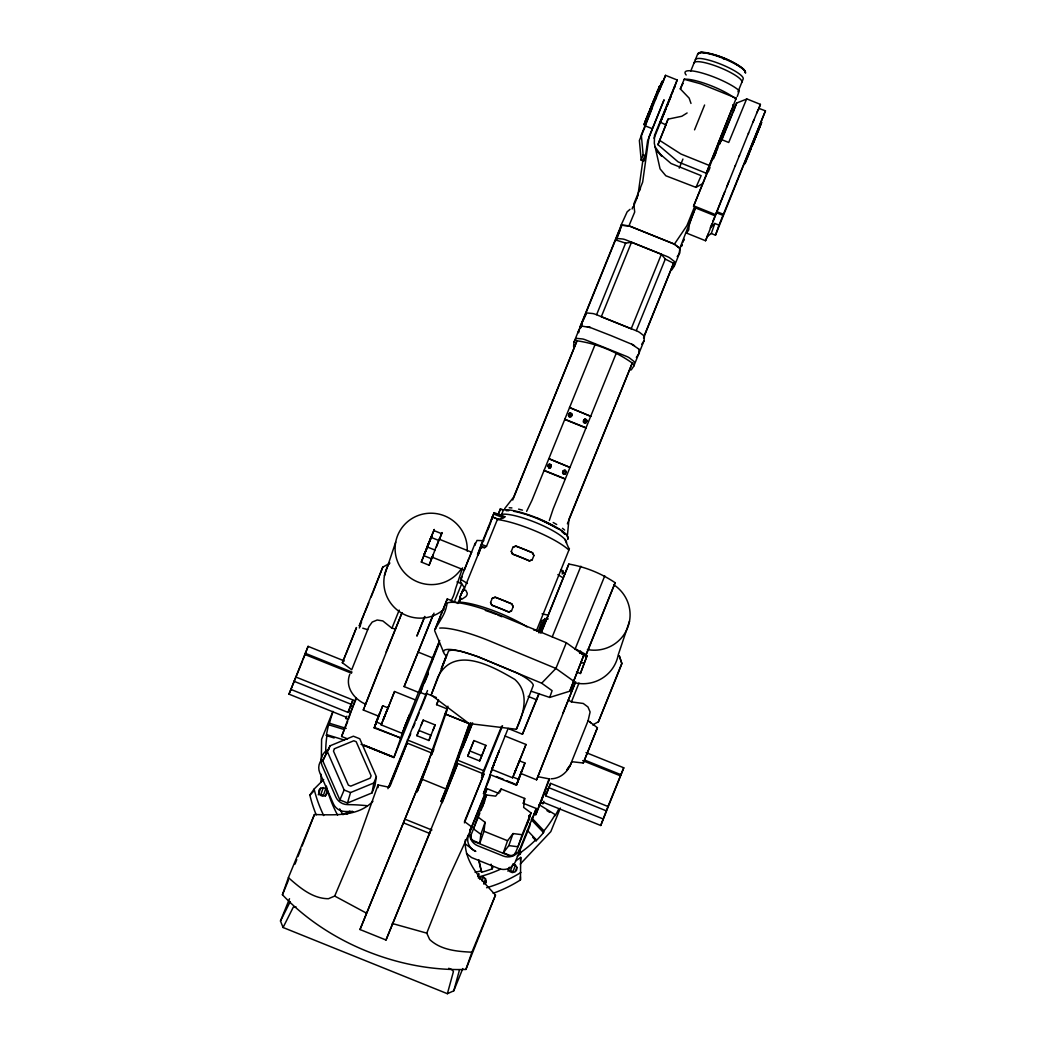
<?xml version="1.0" encoding="UTF-8"?>
<svg xmlns="http://www.w3.org/2000/svg" width="1046" height="1046" viewBox="0 0 1046 1046"><rect width="100%" height="100%" fill="white"/><g stroke="black" fill="none" stroke-linecap="round" stroke-linejoin="round"><path stroke-width="1.5" d="M320.991 782.199L321.109 774.249M321.292 761.54L321.606 739.287L332.929 711.345M492.901 867.147L492.221 868.847A123.127 120.486 19.3 0 1 481.539 872.22L478.99 860.06M465.261 839.977C463.953 862.479 481.408 879.673 495.477 895.075L465.901 969.433A185.56 132.607 21.4 0 1 282.433 894.735L288.395 877.646L314.415 814.546C334.289 814.899 357.928 816.9 372.925 801.301M567.468 534.885L568.946 519.352L632.281 363.054C615.636 351.325 597.161 343.768 577.013 340.787L513.678 497.085L504.643 508.657M327.228 790.907L327.058 793.561L325.332 795.601L322.691 796.228L320.168 795.208L318.716 792.933L318.886 790.266L320.625 788.239L323.253 787.612L325.777 788.632L327.228 790.907L325.384 796.163M515.403 865.016L513.089 871.606L510.566 870.586L512.88 863.996L515.403 865.016L516.855 867.291L516.685 869.958L514.946 871.985L512.318 872.612L509.794 871.593L508.343 869.318M493.163 893.284A138.517 135.535 19.3 0 0 520.437 879.948L520.725 857.393A124.043 121.375 19.3 0 1 515.586 860.91M520.49 860.74L520.725 857.393M636.347 357.444L638.714 353.914L639.093 349.586A4.249 0.876 22.1 0 0 638.518 348.854L631.627 344.173L611.034 335.609L590.271 327.516L582.204 326.169A4.249 0.876 22.1 0 0 581.328 326.313L578.961 329.843L573.993 342.107L573.6 346.435A4.249 0.876 22.1 0 0 574.176 347.167M578.7 332.733L578.961 329.843M630.49 369.853A4.249 0.876 22.1 0 0 631.379 369.709L633.745 366.178L634.124 361.851A4.249 0.876 22.1 0 0 633.549 361.118L629.535 357.994A4.249 0.876 22.1 0 0 626.659 356.451L585.289 339.78A4.249 0.876 22.1 0 0 582.177 338.93L577.235 338.433A4.249 0.876 22.1 0 0 576.359 338.577L573.993 342.107M633.745 366.178L644.035 340.761L644.428 336.433A4.249 0.876 22.1 0 0 643.852 335.701L639.825 332.589A4.249 0.876 22.1 0 0 636.962 331.033L595.592 314.362A4.249 0.876 22.1 0 0 592.481 313.512L587.538 313.016A4.249 0.876 22.1 0 0 586.649 313.159L579.732 327.646L620.631 226.668L622.174 225.518A4.249 0.876 22.1 0 1 623.05 225.374L627.992 225.871A4.249 0.876 22.1 0 1 631.104 226.721L672.473 243.391A4.249 0.876 22.1 0 1 675.35 244.947L679.364 248.059A4.249 0.876 22.1 0 1 679.939 248.791L679.56 253.119L674.225 266.272L671.859 269.803A4.249 0.876 22.1 0 1 670.983 269.946M674.225 266.272L674.618 261.945A4.249 0.876 22.1 0 0 674.042 261.212L670.015 258.087A4.249 0.876 22.1 0 0 667.152 256.531L625.783 239.874A4.249 0.876 22.1 0 0 622.671 239.011L617.728 238.527A4.249 0.876 22.1 0 0 616.839 238.671L615.937 240.018L625.613 243.117L631.496 242.267L661.373 254.296L665.282 259.094L673.572 263.291L643.525 338.08M686.699 232.944L688.726 229.898L689.066 226.171A12.892 0.785 -68.7 0 1 693.223 213.802L695.564 207.553L693.681 205.827L713.634 156.495M679.351 253.04L679.835 248.32L695.564 207.553M445.008 713.921L422.1 779.244L446.041 789.011L469.314 723.688L445.008 713.921L447.936 706.194M471.118 834.695A4.838 4.733 19.3 0 0 473.825 840.879L479.8 843.285L480.859 834.329L485.069 822.3L477.708 816.808L486.547 794.986L495.673 796.15L501.152 788.972L524.7 798.451L523.641 807.407L531.002 812.899L526.792 824.928M479.8 843.285L484.01 831.243L485.069 822.3M530.087 823.137L529.707 826.366L515.417 861.643A12.879 12.604 19.3 0 1 498.733 868.507L471.524 857.55A196.491 192.268 19.3 0 0 466.464 853.497M478.623 875.28L478.82 873.593L477.643 876.509M450.669 778.25L450.368 778.865M645.042 126.788L639.381 140.517L641.198 160.208L643.591 161.176L644.218 156.769M643.591 161.176L645.526 155.658L647.592 140.935L651.972 130.135M637.877 195.798L642.95 159.79M376.364 776.72L374.991 785.494L371.984 792.933L347.494 803.014L339.885 799.955L322.783 760.821L330.091 745.798L353.378 736.201L359.772 738.777L376.364 776.72L373.827 782.983L371.984 792.933M686.464 233.049L705.54 240.737L728.957 181.298M467.431 583.498L460.632 579.262L468.686 558.786M619.494 232.016L621.128 225.073L627.155 211.841L630.006 209.331M538.912 804.544L555.165 814.599A122.813 120.172 19.3 0 1 543.959 830.838L543.541 832.603A123.127 120.486 19.3 0 1 536.075 840.801L532.754 837.323M516.345 729.271C523.68 713.634 530.008 692.988 514.802 679.416C492.653 666.472 454.16 644.414 437.79 677.22L431.187 694.962L469.053 723.557L516.345 729.271L533.316 685.3A32.204 6.629 22.1 0 0 517.365 673.114M564.827 539.239L569.22 549.307L536.454 630.725M539.043 693.956L522.451 734.24L508.108 728.474L505.087 736.044L525.994 744.477L519.561 760.873L524.935 763.044L521.052 773.556L536.585 779.819L559.401 721.779M289.52 898.723L280.485 921.016L283.074 927.501L447.387 993.7L453.441 971.525L451.728 969.511L448.695 968.295M447.387 993.7L453.768 990.823L459.508 969.838M347.494 803.014L350.541 792.567L373.827 782.983M680.802 87.956L680.305 88.897L689.157 98.141L690.988 103.436M465.901 969.433L471.916 952.2L495.477 895.075M527.315 830.341L536.049 839.546A122.813 120.172 19.3 0 1 520.908 852.333L520.346 854.072A123.127 120.486 19.3 0 1 517.286 856.164M349.782 674.356C344.722 687.091 354.228 699.329 365.603 704.167L364.806 706.194M549.32 520.49L553.164 508.918L616.499 352.62M632.098 208.978L632.83 206.781M562.212 574.045L563.153 571.208L561.153 569.691M384.47 575.64L395.689 542.116M432.665 556.367L429.095 565.206L421.329 562.068L429.148 542.103M429.095 565.206L435.11 549.686M462.567 567.886L455.415 589.212A36.126 35.656 18.5 0 1 451.009 600.822M629.483 621.285L618.251 654.809A36.126 35.656 18.5 0 1 573.156 682.358M365.603 704.167L380.692 665.452M458.71 757.552L458.972 756.807L458.606 757.605M748.465 154.873L748.727 154.128M295.6 676.906L352.96 700.009L348.488 711.175L350.881 712.143L348.318 719.478L345.925 718.51L346.357 717.255L288.997 694.152L308.099 646.363L344.33 660.967M308.099 646.363L303.157 659.281M318.311 794.816L320.625 788.239M290.683 689.327L348.057 712.431L348.488 711.175M323.253 787.612L320.939 794.189L323.462 795.208L325.777 788.632M347.56 738.881L341.584 736.476L355.954 697.904M374.494 727.428L400.788 738.018L374.193 727.911L378.835 716.262L363.302 710.012L402.043 612.695M374.193 727.911L376.717 720.694L376.155 721.949L381.529 724.12L394.538 691.511L415.458 699.944L403.691 729.611L405.926 724.08L404.959 726.552M378.835 716.262L382.718 705.749L388.092 707.92L394.538 691.511M457.102 602.875L447.296 598.927L441.229 614.381M400.487 738.502L403.011 731.285L402.069 733.298L381.162 724.865L386.837 710.482M361.014 744.294L393.871 757.539L400.788 738.018M461.652 577.823L460.371 581.471L464.62 588.192M478.336 555.008L477.591 554.707L480.624 546.051L494.157 512.671L505.205 516.868L502.799 516.554M478.872 553.504L480.99 547.45A46.508 9.584 22.1 0 1 484.651 547.673L486.495 546.365L497.373 519.522L503.806 517.927L493.568 514.057M492.588 516.724L490.404 523.314M494.157 512.671L492.941 515.861M498.89 513.155L500.419 508.774L503.44 509.99L501.662 514.37L499.583 515.168M648.023 114.733L649.2 111.36L643.97 124.644L648.625 113.007M652.992 102.456L654.181 99.082L648.886 112.484L655.711 95.683M656.77 93.042L659.32 86.635M431.331 755.277L447.243 709.737M577.013 340.787L512.723 500.027M641.198 160.208L643.133 154.69L641.316 134.999L656.3 97.553M578.124 332.223L619.036 231.244M490.561 602.535L491.868 605.32A46.495 9.584 22.1 0 1 508.591 612.054L511.481 610.956L513.168 606.732L511.912 603.843L495.176 597.109L492.261 598.312L490.561 602.535L491.868 605.32M492.261 598.312L495.111 597.318A46.495 9.584 22.1 0 1 511.834 604.052L513.168 606.732M511.285 551.399L512.579 554.197A46.495 9.584 22.1 0 1 529.315 560.931L532.192 559.832L533.891 555.609L532.623 552.719L515.9 545.986L512.971 547.189L511.285 551.399L512.579 554.197M512.971 547.189L515.822 546.195A46.495 9.584 22.1 0 1 532.558 552.929L533.891 555.609M718.341 143.367L706.246 173.231L678.161 161.921L657.947 144.662L668.041 119.152L681.822 116.263L687.117 112.968M526.622 511.35L531.956 500.367L595.292 344.069M548.313 464.699L547.594 466.581L549.908 465.182L550.967 466.843L548.993 467.314L547.921 465.64L549.189 464.163L551.033 464.908L550.967 466.843L551.294 465.901M548.862 465.104L549.189 464.163M682.698 83.575L682.946 83.706A30.399 6.263 22.1 0 1 682.737 83.471L681.011 87.733M734.933 98.389A30.596 6.302 22.1 0 1 735.861 99.187L736.24 98.141L700.676 83.811L684.189 79.3A29.733 6.119 22.1 0 1 684.502 79.261A30.596 6.302 22.1 0 1 708.299 84.661A30.596 6.302 22.1 0 1 733.874 97.566M548.653 468.255L548.993 467.314M549.908 465.182L550.235 464.241M550.026 467.392L549.699 468.333L550.588 467.784M550.706 465.849L551.033 464.908M568.318 415.458L569.913 413.039L571.757 413.771L571.299 416.661L572.018 414.778M568.906 415.524L569.377 417.119L569.024 413.575M568.697 414.517L569.913 413.039M569.704 416.19L571.626 415.72L570.946 413.118M570.423 417.197L570.75 416.269M571.43 414.713L571.757 413.771M469.549 723.91L455.232 764.914L470.687 722.956M508.591 612.054L511.481 610.956M470.935 723.178L463.901 744.556M529.315 560.931L532.192 559.832M565.651 471.864L563.794 471.118L562.787 473.603L563.245 470.713L565.167 470.255L565.912 472.857L565.978 470.922M563.794 471.118L564.134 470.177M563.127 472.661L563.598 474.269L565.52 473.812M564.84 471.197L565.167 470.255M564.644 474.348L566.239 471.916M583.838 421.538L583.511 422.479L584.845 419.054L586.95 420.793L584.649 422.205L583.576 420.544L585.564 420.074L586.623 421.734L586.95 420.793M584.518 419.995L584.845 419.054M584.309 423.146L584.649 422.205M585.564 420.074L585.891 419.132M569.978 467.431L548.836 458.671L568.462 466.817M585.682 422.283L585.355 423.225L586.244 422.689M586.361 420.74L586.688 419.799M538.376 631.104L542.103 620.461L548.222 618.879M632.281 363.054L567.39 523.798M521.052 773.556L516.41 785.193L490.116 774.602L492.64 767.398L491.712 769.385L512.618 777.806L525.994 744.477M485.161 794.006L483.5 793.639L490.116 774.602M485.056 794.267L487.018 788.658L498.955 793.469M477.708 816.808L473.485 828.85L480.859 834.329M482.337 807.015L486.547 794.986M585.394 656.823L615.153 582.727C601.162 573.339 585.433 566.932 568.841 564.069L541.527 632.15M706.246 173.231L736.24 98.141M721.021 141.092L721.544 139.589L728.722 142.478L746.661 98.847L760.403 104.378L758.873 108.862M737.273 96.507L739.3 90.714A30.596 6.302 22.1 0 0 703.474 73.429A30.596 6.302 22.1 0 0 686.163 74.998M500.093 791.979L501.152 788.972M479.787 879.425L480.702 876.796L483.409 876.993L485.501 878.732L486.181 881.32L485.252 883.962M482.036 880.954L483.409 876.993M712.718 221.66L724.708 191.836M516.41 785.193L518.934 777.989L518.371 779.244L512.985 777.073M483.657 884.001L485.501 878.732M711.293 233.506L714.81 223.465L718.994 225.151L715.477 235.193L711.293 233.506L707.279 236.474L708.234 234.173M531.42 691.301L549.725 697.434L552.092 690.661L541.658 683.195L482.167 658.496A37.068 7.636 22.1 0 0 480.428 657.79A36.976 7.623 22.1 0 0 462.424 651.71A32.217 6.629 22.1 0 0 448.525 651.135L431.789 693.498M718.994 225.151L765.45 110.85L758.938 108.392M515.573 852.608A4.838 4.733 19.3 0 1 509.324 855.183L503.348 852.765L507.558 840.736L513.037 833.557L522.163 834.721L531.002 812.899M748.295 155.37L749.394 152.298M752.924 143.564L751.747 146.937L754.179 140.726M753.591 142.374L756.611 134.555L752.349 145.211M757.905 131.286L756.716 134.673L759.148 128.449M758.572 130.109L759.749 126.736M523.641 801.471L524.7 798.451M503.348 852.765L508.827 845.599L513.037 833.557M536.585 779.819L575.64 681.717M549.725 697.434L569.756 691.197L583.773 655.227L566.331 642.741L500.419 615.388A53.228 10.957 22.1 0 0 497.857 614.342A53.085 10.931 22.1 0 0 447.243 602.967L446.472 606.497A11.885 3.282 -64.5 0 1 441.948 617.663L435.018 629.391L447.296 598.927M583.773 655.227L569.756 691.197M507.938 871.213L509.324 867.265M584.374 654.77L584.714 653.802L575.954 649.2M522.163 834.721L517.953 846.763L508.827 845.599M576.49 671.963L580.412 673.493L587.002 655.868L579.615 652.796M587.002 655.868L580.412 673.493M522.83 803.08L536.258 808.493L534.297 814.102L535.787 814.703L545.685 790.148M515.469 871.24L516.855 867.291M535.787 814.703L549.085 778.865L537.84 776.655M543.907 801.341L542.939 803.642L540.56 802.674L549.516 779.178M542.939 803.642L543.384 802.387L600.744 825.49L623.769 767.79L586.035 752.584M603.058 818.913L545.685 795.797L550.601 783.376L607.961 806.492L600.744 825.49M657.097 92.179L657.385 91.355M431.802 557.034L464.306 570.135L475.211 543.109L474.779 545.293L477.002 540.442L483.827 540.743M471.249 553.02L471.537 552.21L439.032 539.121M414.896 869.461L386 940.014L360.007 929.528L431.776 753.028L407.129 743.091L389.047 787.246L378.037 784.931L358.242 840.383L334.707 896.056L328.418 898.723C312.479 898.645 299.757 887.609 288.395 877.646M447.544 707.397L447.021 708.874L436.574 704.664L438.483 699.578M425.16 552.092L424.428 554.014L425.892 550.222M402.069 733.298L407.744 718.903M491.712 769.385L505.087 736.044M512.618 777.806L518.711 762.429M666.001 124.474L668.041 119.152M386 940.014L457.769 763.502L483.919 774.027L464.424 822.875M715.804 151.984L714.614 155.423L715.726 152.873M660.876 84.778L662.131 81.17L644.467 125.259L645.853 122.029M665.871 124.892L660.327 122.186L675.088 85.563L674.029 88.557M462.894 747.367L463.757 745.053M588.114 720.655L571.652 761.684L583.276 763.005L597.41 727.741L588.114 720.655L590.101 711.96L587.97 706.965L583.237 703.461L571.443 701.918L568.331 699.97L575.104 683.077M621.86 663.582L619.376 656.064L621.86 663.582L620.121 668.172L598.404 721.792L592.69 724.917M425.199 551.935L424.14 554.707L426.323 549.595M432.966 555.073L431.92 557.845L432.338 556.943M416.909 735.691L418.923 730.448L430.874 735.26L428.86 740.503L416.909 735.691L423.159 720.106L435.11 724.917L433.096 730.173M421.146 725.349L423.159 720.106M467.706 756.153L473.943 740.568L485.893 745.38L483.88 750.636L479.656 760.965L467.706 756.153L473.943 740.568M479.656 760.965L485.893 745.38M302.608 660.719L288.997 694.152M348.057 712.431L352.96 700.009M653.449 101.344L659.817 85.628L659.281 86.713M655.214 96.742L657.712 90.348M748.335 154.886L744.922 163.764L746.53 159.803M545.685 795.797L550.601 783.376M430.573 538.991L431.645 536.153L427.291 546.705M348.109 648.912L356.49 627.522L342.317 662.68L351.704 669.754L368.911 626.659L372.219 622.056L377.175 620.017L382.797 620.906L391.936 628.215L395.532 628.934M295.024 864.101L296.789 859.59M297.953 856.582L300.895 849.077M302.072 846.083L314.415 814.546M464.79 742.712L472.047 724.29M716.353 150.598L720.89 139.079L722.25 138.307L717.7 146.532M713.542 158.822L716.235 151.918M662.85 82.621L665.518 75.338L677.18 79.993L674.055 88.439M671.99 93.787L673.009 91.172M722.015 139.497L732.592 113.334M733.377 111.896L736.659 103.005L746.739 99.056M363.302 710.012L364.034 708.129M439.699 640.427L418.478 692.36L404.135 686.581L434.012 613.139M452.317 773.099L454.735 767.032M543.75 623.638L544.927 620.657M351.404 710.809L352.986 706.821L350.593 705.854M428.729 543.659L431.92 535.5L429.749 540.612M436.496 546.783L437.568 544.09M461.168 594.089L460.671 595.396L461.561 593.291M461.443 593.513L461.953 592.206L461.665 592.886M462.868 591.095L462.136 591.879L463.182 589.16L459.952 597.253L460.881 599.031A46.678 9.61 22.1 0 1 462.11 599.096L465.823 596.599A3.099 1.857 -58.9 0 0 467.209 593.187L465.732 590.179A46.678 9.61 22.1 0 0 464.489 590.114L463.993 590.362M458.148 602.914L458.658 601.62L457.887 603.503M491.947 518.136L491.45 519.431L491.738 518.764M492.221 517.561L492.731 516.253L492.444 516.933L498.197 519.339M488.665 527.537L488.155 528.845L489.149 526.334M427.5 690.556L387.935 788.671M392.446 780.172L407.129 743.091M428.795 760.56L360.007 929.528M429.37 760.847L417.053 791.953L422.336 779.192M472.609 722.838L440.954 801.589L446.237 788.828M442.236 802.727L457.769 763.502M481.761 775.086L501.609 726.303M471.916 952.2C457.154 951.468 440.928 950.147 429.671 939.504L426.755 933.137L448.198 878.967L472.034 827.177L464.463 821.515L483.919 774.027M373.5 591.134L382.771 567.128L389.674 563.376M426.323 549.124L428.062 544.783M378.364 716.536C375.383 724.159 381.659 708.338 378.665 715.961M376.168 722.812L375.2 725.283L376.861 721.099M376.468 722.224L377.109 720.629M386.759 711.175L388.667 706.312L383.058 720.132L384.497 716.772M644.715 122.67L647.226 116.237M649.684 110.405L652.194 103.972M415.458 699.944L418.478 692.36M404.031 728.735L404.658 727.127M402.462 733.403C399.48 741.026 405.756 725.192 402.762 732.815M439.006 642.375L431.331 662.51M652.325 107.62L645.369 125.625M489.58 525.406L490.116 524.059M669.283 100.56L670.904 96.493M669.061 101.07L670.8 96.716M639.747 189.744L639.211 191.117L639.524 190.372M639.904 189.431L640.453 188.045L640.126 188.803M637.289 196.766L636.753 198.139L637.668 195.824M694.544 129.848L704.599 105.018M452.565 772.484L455.088 766.156M492.561 767.973L493.882 764.665M493.49 765.79L494.13 764.195M494.588 762.665L495.556 760.181L493.607 764.665L499.204 750.845L495.046 761.305M492.104 769.503L491.123 771.987L491.698 770.641M711.803 224.053L710.273 227.936L714.81 223.465M516.946 766.914L514.527 773.099L515.966 769.725M517.692 765.463L520.124 759.278L518.685 762.639M520.581 773.831L519.784 776.38M519.483 776.969L518.685 779.518M520.882 773.255L521.849 770.771L521.274 772.118M518.385 780.107L517.417 782.578L519.077 778.394M571.443 701.918L578.987 683.064M391.936 628.215L399.18 610.119M425.461 551.66L429.396 541.972M404.135 686.581L423.447 638.753A70.867 0.693 -68.1 0 1 433.07 614.813M461.286 593.736C459.874 597.371 458.906 598.652 460.619 597.75M458.043 603.281C460.541 599.28 458.161 598.992 460.92 599.123M446.093 657.006L441.347 668.721L446.498 655.11M522.451 734.24L538.86 693.563M428.01 545.424L428.782 543.515M665.714 109.412L654.051 138.255M666.812 106.653L668.486 102.521M371.147 596.965L372.912 592.585M430.978 537.33L427.095 546.901L434.861 550.026L438.745 540.455L430.978 537.33L434.312 529.446L421.329 562.068M439.228 540.154L442.079 532.571L437.516 543.75M457.952 603.228L460.515 599.123L459.102 602.548M404.684 748.688L407.705 741.196M408.921 738.188L410.738 733.691M413.157 727.702L414.987 723.191M416.19 720.197L419.224 712.692M420.44 709.698L426.493 694.701M666.943 106.391L668.695 102.024M455.193 766.457L452.643 772.733M481.461 777.91L502.538 725.754M726.669 187.09L735.443 165.281M753.721 142.047L756.559 134.895L754.31 140.399M359.772 626.306L361.589 621.834M359.353 627.992L360.543 625.037M322.783 760.821L330.091 745.798M353.587 705.331L356.006 699.382M341.584 736.476L347.677 721.452M386.118 651.972L401.847 613.126M376.155 721.949L382.718 705.749M424.702 616.761L416.87 636.112A70.867 0.693 -68.1 0 1 424.768 616.421M440.641 615.833L435.515 628.319A53.071 10.931 22.1 0 0 435.175 629.457L435.672 629.012M404.266 728.264L405.351 725.427M405.417 725.192L409.574 714.745L408.136 718.105M393.871 757.539L428.141 672.97M477.591 554.707L486.861 531.969M463.496 590.611L480.99 547.45M498.092 514.527L500.419 508.774M615.937 240.018L621.259 226.877M580.491 328.13L582.269 323.75M616.016 240.488L618.971 233.193M680.305 88.897L684.228 79.195M657.947 144.662L665.897 125.049M633.732 206.023L637.289 197.263M690.739 71.128L697.747 53.843A25.771 5.308 22.1 0 1 723.414 58.458A25.771 5.308 22.1 0 1 745.563 73.102M596.638 314.624L625.613 243.117M631.496 242.267L601.306 316.755L631.183 328.797L661.373 254.296M679.246 168.131L682.92 159.07M562.539 472.609L563.245 470.713M583.25 421.486L583.969 419.59M453.441 770.784L455.023 766.901M636.295 330.601L665.282 259.094M737.966 91.826L743.196 78.934A25.771 5.308 22.1 0 0 721.047 64.29A25.771 5.308 22.1 0 0 695.381 59.687M731.651 110.51L733.834 104.979A30.596 6.302 22.1 0 1 732.645 104.927M693.472 206.428L707.344 172.747M708.207 172.015L710.012 167.582M719.713 144.126L736.659 103.005M694.518 206.86L686.908 225.648L674.422 244.123L628.973 225.805L621.128 225.073M643.983 336.289L673.572 263.291M538.912 632.908L544.443 619.389M540.847 633.144L568.841 564.069M735.077 166.314L739.509 155.318M739.13 156.338L748.622 132.816M494.98 761.527L493.32 765.711L494.366 763.502M483.5 793.639L490.326 776.825M487.018 788.658L470.569 829.269A12.879 12.604 19.3 0 0 477.787 845.769L503.126 855.968A12.879 12.604 19.3 0 0 519.81 849.104L536.258 808.493M472.138 826.144L484.573 795.47M479.8 813.33L470.948 835.192A4.838 4.733 19.3 0 0 473.655 841.376L509.141 855.68A4.838 4.733 19.3 0 0 515.403 853.105L529.158 819.083A4.838 4.733 19.3 0 0 529.106 815.462M480.977 810.428L484.703 801.184M552.262 636.818L580.87 566.239M746.609 159.384L750.74 149.199L750.244 150.193M757.33 132.934L761.58 122.277L758.703 129.782L761.527 122.617L760.664 124.67L761.24 123.284M747.223 157.998L751.29 148.048L750.767 149.133M759.278 128.122L759.788 126.854M566.331 642.741L555.91 668.446L541.658 683.195M518.371 779.244L524.935 763.044M519.091 778.093L520.176 775.256M574.947 649.448L604.771 575.862M485.174 883.792L486.181 881.32M579.615 653.397L580.569 651.057M585.329 656.313L615.153 582.727M453.768 990.823L462.803 968.544M532.126 819.476L534.558 813.461M560.342 808.1L550.811 831.622L520.254 864.074M607.961 806.492L623.769 767.79M346.004 654.051L347.586 650.207M364.976 612.158L368.793 602.797M426.99 547.934L426.062 550.209M655.842 98.873L665.518 75.338M665.805 109.189L660.366 122.304M433.724 749.498L431.789 754.205M456.121 763.619L457.115 761.187M748.335 133.627L753.983 119.649M715.516 235.102L765.45 110.85M429.553 541.096L430.011 539.998M390.053 786.069L391.858 781.65M428.86 740.503L435.11 724.917M456.318 763.135L457.22 760.926M416.138 866.454L431.462 829.047M539.2 632.438L544.966 618.448M562.905 713.189L568.331 699.97M469.327 557.453L471.537 552.21M708.286 234.186L705.54 240.737M343.977 658.993L345.481 655.345M364.426 613.505L359.209 625.926L382.771 567.128M282.433 894.735L288.448 880.222M659.111 90.845L663.072 81.666M388.72 787.285L403.455 751.682M628.973 225.805L634.7 212.011L633.784 204.062L642.662 182.148L648.951 137.078L664.079 99.801L652.521 128.789L645.042 125.782M753.133 121.859L758.128 109.673M487.462 530.636L487.867 529.655M681.391 246.176L682.214 244.372L681.391 246.529M492.313 768.666L493.281 766.64M716.262 151.592L717.857 147.774M345.925 718.51L346.893 716.222M425.121 552.471L424.689 553.504M539.788 631.679L543.423 623.285M540.56 802.674L541.998 799.236M438.274 700.755L436.574 704.664M339.885 799.955L344.147 789.992L327.555 752.048M342.356 662.785L343.467 660.209M677.18 79.993L654.535 135.313L654.312 143.341L660.078 168.89L665.831 175.767L695.982 187.391L702.729 183.586M731.559 110.026L718.014 143.812M458.253 758.428L458.906 757.029M756.833 112.929L760.403 104.378M621.795 663.412L598.404 721.792M583.276 763.005L597.41 727.741M569.639 766.6L571.652 761.985C568.723 770.954 560.983 778.616 551.111 778.799M718.406 144.779L720.89 139.079M695.982 187.391L701.147 175.636L671.048 163.503L656.836 151.304M381.529 724.12L381.162 724.865M439.268 539.527L439.686 538.625M569.429 548.483L568.736 549.935A46.508 9.584 22.1 0 0 497.373 519.522M280.485 921.016L290.226 901.639M283.074 927.501L293.364 907.026L295.966 906.764M462.07 576.608L460.632 579.262M539.069 631.104L541.357 626.907M334.158 737.966L326.365 735.573A123.127 120.486 19.3 0 1 328.627 724.747L329.438 723.257A122.813 120.172 19.3 0 1 332.968 711.96M677.193 256.649L679.56 253.119M641.669 344.304L644.035 340.761M316.219 814.834A138.517 135.535 19.3 0 1 309.851 795.117L314.101 789.076L323.672 779.505M326.365 735.573L327.071 734.75L344.029 739.953M469.863 829.583L472.034 827.177M462.162 591.814L463.012 590.977M309.851 795.117L313.264 791.691M478.414 878.195L480.702 876.796M349.965 811.042L342.97 814.664A122.813 120.172 19.3 0 1 339.689 808.872M346.657 814.154L352.319 811.225M698.584 53.49L701.016 52.339C716.51 53.777 731.86 60.067 744.072 69.69L745.197 72.266M563.153 571.208L561.833 571.796L565.075 574.136M509.219 507.741L511.899 507.938M569.573 413.981L570.619 414.059M563.925 473.328L564.971 473.407M362.766 628.188L367.721 629.692M542.05 613.858L548.326 615.192M426.755 933.137L392.237 923.487M518.594 509.141L522.477 510.134M587.146 326.653L590.271 327.516L589.094 327.097M329.438 723.257L346.2 728.408M328.588 724.734L344.016 729.467M420.139 692.413L426.062 694.675M429.658 833.427L403.678 822.927M722.969 58.484L724.433 59.177M709.005 165.333L680.92 154.01L659.477 140.282M643.133 154.69L645.526 155.658M716.745 211.632L723.322 214.286M716.379 212.704L722.943 215.358M693.681 205.827L715.49 214.613M695.525 207.945L715.072 215.816M564.827 419.224L586.035 427.775M564.748 419.446L585.956 427.997M544.103 470.347L565.324 478.898M544.025 470.569L565.245 479.12M512.658 553.988L529.381 560.721M481.33 544.286L486.495 546.365M480.624 546.051L484.651 547.673M433.789 530.518L441.569 533.643M478.074 553.556L478.82 553.857M423.643 555.583L431.423 558.721M456.997 581.916L461.299 583.642M491.934 605.111L508.67 611.845M540.847 632.464L533.656 629.574A46.521 9.584 22.1 0 1 534.401 630.176M418.4 652.181L432.743 657.96M528.112 696.375L536.716 699.839M426.297 693.459L436.378 697.512M584.701 760.102L620.932 774.694M582.661 760.612L620.396 775.818M305.262 653.279L352.057 672.133M304.726 654.404L351.521 673.245M445.413 714.065L469.314 723.688M469.719 750.91L481.67 755.722M293.926 681.234L351.299 704.35M548.928 787.716L606.301 810.833M545.842 788.266L548.235 789.22M543.737 793.587L546.13 794.542M407.339 739.94L433.475 750.479M457.39 760.102L483.527 770.641M496.262 776.485L503.571 779.427M506.486 780.604L516.711 784.722M484.01 831.243L507.558 840.736M344.147 789.992L350.541 792.567M405.024 819.214L431.906 830.04M580.948 662.223L583.93 663.465M492.418 516.894L498.144 519.313M537.082 517.992L560.12 529.642L566.605 534.859L568.226 538.585M517.365 673.114L478.048 656.692L462.424 651.71A37.002 7.623 22.1 0 0 446.511 656.234M366.244 913.027L334.707 896.056M553.177 522.503L556.707 524.504M546.953 810.65L549.699 812.35M557.871 574.62L563.31 578.007M573.352 680.933L555.91 668.446L489.933 641.067A53.882 11.101 22.1 0 0 487.436 640.047A53.085 10.931 22.1 0 0 439.725 628.097M674.422 244.123L679.835 248.32M562.486 528.322L564.618 530.061M659.66 154.141L661.66 156.089L654.94 146.688M531.799 818.037L543.959 830.838M531.25 819.646L543.541 832.603M638.518 348.854L639.093 349.586M589.8 721.609L590.676 722.799M519.378 849.522L520.908 852.333M518.803 851.235L520.346 854.072M434.587 630.542L443.543 652.076M491.097 864.166L492.221 868.847M478.545 859.89L481.526 872.233M536.049 839.546L536.075 840.814M520.385 876.731L520.437 879.948M378.037 784.931L378.077 787.599M555.165 814.599L555.178 815.736A123.127 120.486 19.3 0 0 558.629 809.212M506.238 510.723A34.139 7.034 22.1 0 1 508.814 510.696M513.861 511.324A34.139 7.034 22.1 0 1 524.634 514.031M526.112 514.488A34.139 7.034 22.1 0 1 557.466 528.609M561.597 531.46A34.139 7.034 22.1 0 1 564.762 534.297M631.627 344.173A4.249 0.876 22.1 0 1 634.504 345.729M461.43 568.593A36.126 35.656 18.5 0 1 402.344 570.148A36.126 35.656 18.5 0 1 420.649 514.671A36.126 35.656 18.5 0 1 467.196 551.085M444.053 609.177A36.126 35.656 18.5 0 1 389.687 562.735M613.662 584.714A36.126 35.656 18.5 0 1 587.421 649.553M428.324 673.702A70.788 0.693 -68.1 0 1 424.598 682.646M422.506 687.588A70.788 0.693 -68.1 0 1 439.49 642.859M454.866 600.496A70.788 0.693 -68.1 0 1 461.587 584.113M528.923 815.958A4.838 4.733 19.3 0 1 528.988 819.593M328.902 749.354A12.879 12.604 19.3 0 0 322.207 765.881L335.74 796.843A12.879 12.604 19.3 0 0 347.625 804.622A196.491 192.268 19.3 0 1 366.858 805.695M464.842 843.547A196.491 192.268 19.3 0 1 472.439 849.417L475.799 851.405A12.892 12.604 19.3 0 1 468.595 834.904M353.313 811.735A196.491 192.268 19.3 0 0 345.206 811.513A12.879 12.604 19.3 0 1 333.334 803.733L319.788 772.772A12.879 12.604 19.3 0 1 321.54 759.906M698.532 53.869A25.13 5.178 22.1 0 1 723.61 57.988A25.13 5.178 22.1 0 1 745.014 72.592M502.289 510.317A36.244 7.466 22.1 0 1 543.005 520.516A36.244 7.466 22.1 0 1 567.533 539.448M485.331 610.433A49.737 10.238 22.1 0 1 496.118 614.381M497.635 614.996A49.737 10.238 22.1 0 1 501.871 616.748M458.815 602.156A46.508 9.584 22.1 0 1 527.04 626.907M501.662 514.37A36.244 7.466 22.1 0 1 540.573 524.595A36.244 7.466 22.1 0 1 566.448 542.966M694.086 62.891A25.771 5.308 22.1 0 1 719.74 67.506A25.771 5.308 22.1 0 1 741.889 82.15M500.55 869.187A124.043 121.375 19.3 0 1 478.414 876.979M337.583 815.069A124.043 121.375 19.3 0 1 326.339 786.043M520.96 872.416A136.738 133.796 19.3 0 1 486.586 887.74M323.724 815.579A136.738 133.796 19.3 0 1 314.101 789.076M481.565 870.743A122.813 120.172 19.3 0 1 475.067 872.286M325.685 753.12A122.813 120.172 19.3 0 1 327.058 734.75M682.92 241.94L684.019 239.377L682.92 241.94M451.048 776.38L450.787 777.126L451.153 776.328M569.56 407.548L590.689 416.308L569.56 407.548M376.638 721.269C375.514 724.329 381.607 708.927 376.638 721.269M402.932 731.86C401.808 734.92 407.901 719.517 402.932 731.86M334.432 748.727L333.478 751.093L348.37 785.154L350.789 786.134L370.14 778.159L371.108 775.792L356.202 741.732L353.796 740.764L334.432 748.727M569.913 765.554L566.854 769.987L569.913 765.554M393.989 757.239L364.113 745.21L393.976 757.278"/></g></svg>
